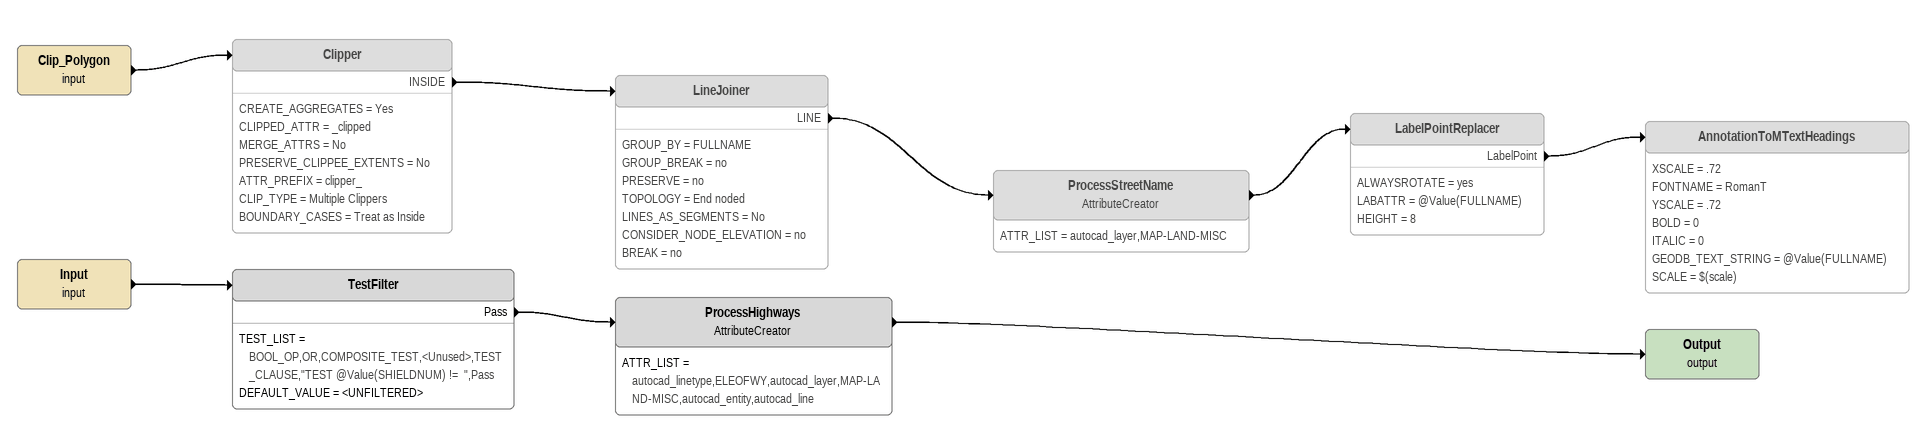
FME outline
Clip_Polygon (input)
    -> Clipper
Clipper [off]
    CREATE_AGGREGATES = Yes
    CLIPPED_ATTR = _clipped
    MERGE_ATTRS = No
    PRESERVE_CLIPPEE_EXTENTS = No
    ATTR_PREFIX = clipper_
    CLIP_TYPE = Multiple Clippers
    BOUNDARY_CASES = Treat as Inside
    INSIDE -> LineJoiner
LineJoiner [off]
    GROUP_BY = FULLNAME
    GROUP_BREAK = no
    PRESERVE = no
    TOPOLOGY = End noded
    LINES_AS_SEGMENTS = No
    CONSIDER_NODE_ELEVATION = no
    BREAK = no
    LINE -> ProcessStreetName
ProcessStreetName: AttributeCreator [off]
    ATTR_LIST = autocad_layer,MAP-LAND-MISC
    -> LabelPointReplacer
LabelPointReplacer [off]
    ALWAYSROTATE = yes
    LABATTR = @Value(FULLNAME)
    HEIGHT = 8
    LabelPoint -> AnnotationToMTextHeadings
AnnotationToMTextHeadings [off]
    XSCALE = .72
    FONTNAME = RomanT
    YSCALE = .72
    BOLD = 0
    ITALIC = 0
    GEODB_TEXT_STRING = @Value(FULLNAME)
    SCALE = $(scale)
Input (input)
    -> TestFilter
TestFilter
    TEST_LIST = BOOL_OP,OR,COMPOSITE_TEST,<Unused>,TEST_CLAUSE,"TEST @Value(SHIELDNUM) !=  ",Pass
    DEFAULT_VALUE = <UNFILTERED>
    Pass -> ProcessHighways
ProcessHighways: AttributeCreator
    ATTR_LIST = autocad_linetype,ELEOFWY,autocad_layer,MAP-LAND-MISC,autocad_entity,autocad_line
    -> Output (output)
Output (output)
